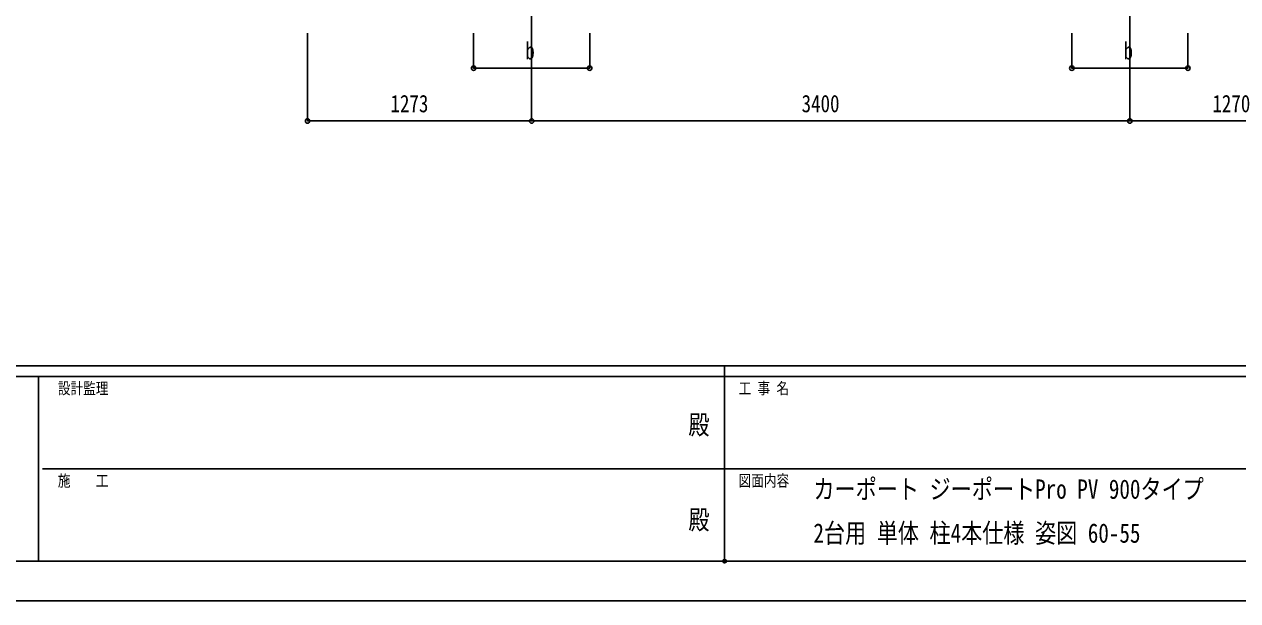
# Model space of a CAD drawing. Units: millimetres, scale not verified. Extents: x -12615 to 12615, y -8910 to 8910.
# Drawn here: x -3996 to 2901, y -8910 to -5632 of the extents above; entities that cross this region are included whole.
import ezdxf
from ezdxf.enums import TextEntityAlignment as Align

# ---------------------------------------------------------------- set-up
doc = ezdxf.new("R2010")
doc.units = ezdxf.units.MM
doc.header["$LTSCALE"] = 40
doc.header["$PDMODE"] = 32
doc.header["$PDSIZE"] = 20
for name, color, linetype in [('0-2_USER1', 3, 'Continuous'), ('0-3_YKK_12', 2, 'Continuous'), ('0-6_YKK_D', 6, 'Continuous'), ('0-7_YKK_ZWAK', 7, 'Continuous')]:
    doc.layers.add(name, color=color, linetype=linetype)
doc.styles.add('ＭＳ ゴシック', font='')
doc.styles.get('ＭＳ ゴシック').set_extended_font_data('MS Gothic')

msp = doc.modelspace()

# ---------------------------------------------------------------- linework, layer by layer
at = {"layer": '0-3_YKK_12'}
for p, q in [((-1111.97, -5332.25), (-1111.97, -5832.25)), ((2288.03, -5332.25), (2288.03, -5832.25))]:
    msp.add_line(p, q, dxfattribs=at)
at = {"layer": '0-6_YKK_D'}
for p, q in [((-2385.46, -5682.25), (-2385.46, -6183.25)), ((-1441.97, -5682.25), (-1441.97, -5883.25)), ((-1111.97, -5682.25), (-1111.97, -6183.25)), ((-1111.97, -5682.25), (-1111.97, -6183.25)), ((-781.97, -5682.25), (-781.97, -5883.25)), ((1958.03, -5682.25), (1958.03, -5883.25)), ((2288.03, -5682.25), (2288.03, -6183.25)), ((2288.03, -5682.25), (2288.03, -6183.25)), ((2618.03, -5682.25), (2618.03, -5883.25)), ((-1441.97, -5882.25), (-781.97, -5882.25)), ((1958.03, -5882.25), (2618.03, -5882.25)), ((-1111.97, -6182.25), (-2385.46, -6182.25)), ((-1111.97, -6182.25), (2288.03, -6182.25)), ((2288.03, -6182.25), (3557.54, -6182.25))]:
    msp.add_line(p, q, dxfattribs=at)
for centre in [(-1441.97, -5882.25), (-781.97, -5882.25), (1958.03, -5882.25), (2618.03, -5882.25), (-2385.46, -6182.25), (-1111.97, -6182.25), (-1111.97, -6182.25), (2288.03, -6182.25), (2288.03, -6182.25)]:
    msp.add_circle(centre, 12.75, dxfattribs=at)
at = {"layer": '0-7_YKK_ZWAK'}
for p, q in [((11685.06, -7575), (-11714.94, -7575)), ((-14.94, -7575), (-14.94, -8685)), ((-3914.94, -7635), (-11714.94, -7635)), ((-3914.94, -7635), (-3914.94, -8685)), ((-14.94, -7635), (-3914.94, -7635)), ((3885.06, -7635), (-14.94, -7635)), ((-3892.44, -8160), (-14.94, -8160)), ((-14.94, -8160), (3885.06, -8160)), ((-11714.94, -8685), (-3914.94, -8685)), ((-3914.94, -8685), (-14.94, -8685)), ((-14.94, -8685), (3885.06, -8685))]:
    msp.add_line(p, q, dxfattribs=at)
msp.add_lwpolyline([(-12615, -8910), (12615, -8910), (12615, 8910), (-12615, 8910)], close=True, dxfattribs=at)
msp.add_point((-14.94, -8685), dxfattribs=at)

# ---------------------------------------------------------------- texts
at = {"layer": '0-2_USER1', "style": 'ＭＳ ゴシック', "width": 0.8}
for s, p in [('カーポート ジーポートPro PV 900タイプ\u3000', (489.47, -8363.23)), ('2台用 単体 柱4本仕様 姿図 60-55', (489.47, -8613.23))]:
    msp.add_text(s, height=110, dxfattribs=at).set_placement(p, align=Align.BOTTOM_LEFT)
at = {"layer": '0-6_YKK_D', "style": 'ＭＳ ゴシック', "width": 0.8}
for s, p in [('b', (-1147.97, -5862.25)), ('b', (2252.03, -5862.25)), ('1273', (-1914.32, -6162.25)), ('3400', (422.43, -6162.25)), ('1270', (2757.18, -6162.25))]:
    msp.add_text(s, height=98.97, dxfattribs=at).set_placement(p, align=Align.BOTTOM_LEFT)
at = {"layer": '0-7_YKK_ZWAK', "style": 'ＭＳ ゴシック', "width": 0.8}
for s, height, p in [('設計監理', 65.98, (-3804.94, -7755)), ('工 事 名', 65.98, (63.81, -7755)), ('殿', 110, (-221, -7997.5)), ('施\u3000\u3000工', 65.98, (-3804.94, -8280)), ('図面内容', 65.98, (63.81, -8280)), ('殿', 110, (-221, -8537.5))]:
    msp.add_text(s, height=height, dxfattribs=at).set_placement(p, align=Align.BOTTOM_LEFT)

doc.saveas('drawing.dxf')
